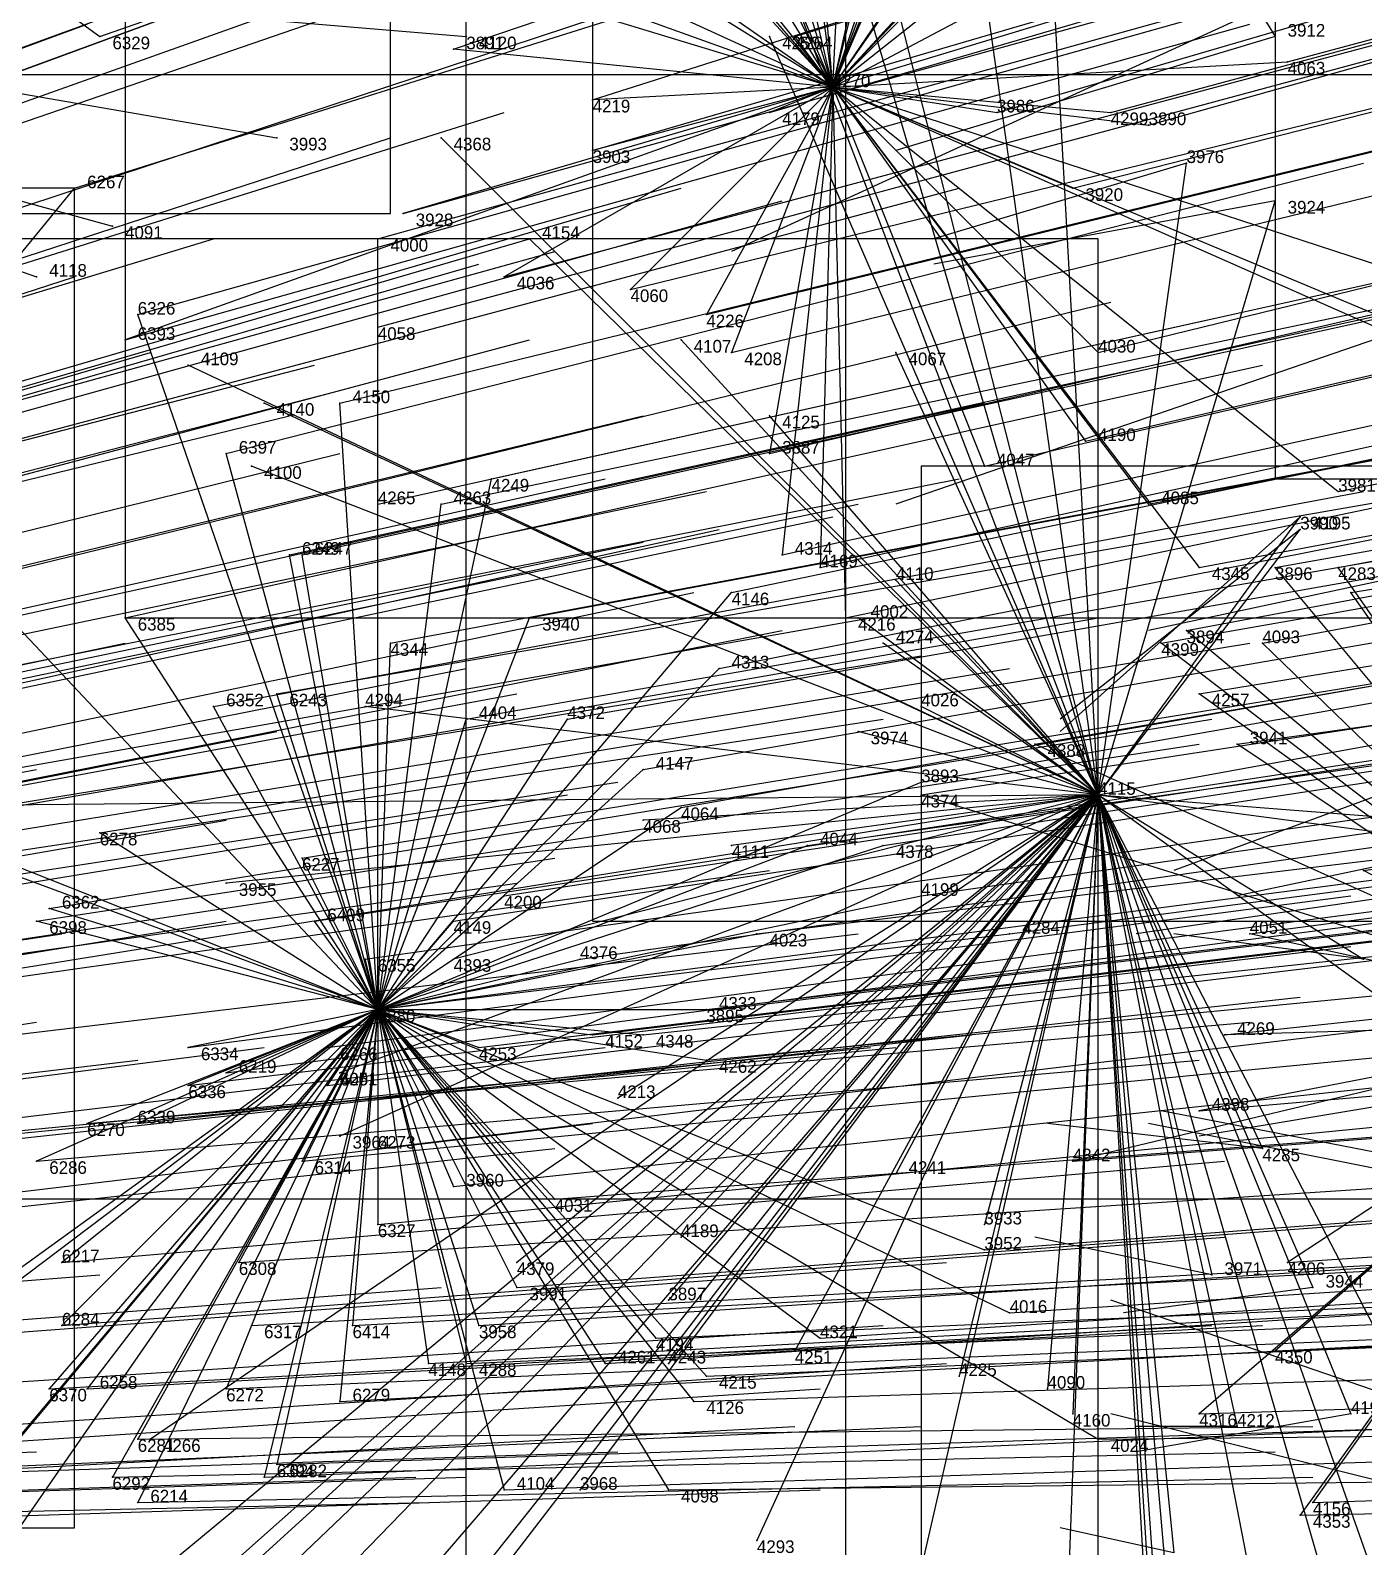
# Model space of a CAD drawing. Extents: x -0.5 to 0.59, y -0.5 to 0.59.
# Drawn here: x 0.3425 to 0.448, y 0.0045 to 0.1245 of the extents above; entities that cross this region are included whole.
import ezdxf

# ---------------------------------------------------------------- set-up
doc = ezdxf.new("R2010")
doc.units = 0
for name, color, linetype in [('Clients', 3, 'CONTINUOUS'), ('Facilities', 3, 'CONTINUOUS'), ('Facilities_lines', 3, 'CONTINUOUS'), ('Min_max_boxes', 1, 'CONTINUOUS'), ('Normals', 1, 'CONTINUOUS'), ('Source_points', 5, 'CONTINUOUS'), ('Text', 3, 'CONTINUOUS')]:
    doc.layers.add(name, color=color, linetype=linetype)

msp = doc.modelspace()

# ---------------------------------------------------------------- linework, layer by layer
at = {"layer": 'Clients', "color": 5}
for p in [(0.348, 0.124, -0.924), (0.377, 0.124, -1.25), (0.401, 0.124, -1.25), (0.403, 0.124, -1.053), (0.441, 0.124, -1.25), (0.376, 0.123, -0.99), (0.442, 0.122, -1.145), (0.387, 0.119, -1.011), (0.401, 0.118, -1.045), (0.419, 0.118, -1.089), (0.428, 0.118, -1.109), (0.431, 0.117, -1.116), (0.362, 0.116, -1.25), (0.375, 0.116, -1.25), (0.387, 0.115, -1.009), (0.434, 0.114, -1.25), (0.346, 0.112, -0.91), (0.425, 0.112, -1.099), (0.441, 0.111, -1.25), (0.372, 0.11, -0.971), (0.349, 0.109, -1.25), (0.37, 0.108, -0.965), (0.382, 0.108, -1.25), (0.343, 0.105, -1.25), (0.38, 0.105, -0.986), (0.39, 0.104, -1.008), (0.351, 0.102, -0.914), (0.396, 0.102, -1.021), (0.37, 0.101, -0.958), (0.35, 0.1, -0.911), (0.394, 0.1, -1.25), (0.398, 0.099, -1.026), (0.411, 0.099, -1.25), (0.427, 0.099, -1.096), (0.355, 0.098, -1.25), (0.361, 0.095, -1.25), (0.367, 0.095, -0.949), (0.401, 0.094, -1.25), (0.426, 0.092, -1.09), (0.358, 0.091, -0.925), (0.36, 0.09, -1.25), (0.401, 0.091, -1.029), (0.418, 0.09, -1.07), (0.379, 0.089, -0.972), (0.446, 0.088, -1.135), (0.37, 0.087, -0.949), (0.375, 0.087, -0.963), (0.431, 0.087, -1.1), (0.443, 0.086, -1.25), (0.443, 0.085, -1.25), (0.363, 0.083, -0.932), (0.364, 0.083, -0.934), (0.402, 0.083, -1.027), (0.405, 0.082, -1.032), (0.435, 0.082, -1.108), (0.441, 0.082, -1.121), (0.446, 0.082, -1.133), (0.411, 0.081, -1.25), (0.398, 0.08, -1.015), (0.447, 0.08, -1.136), (0.35, 0.078, -0.897), (0.382, 0.078, -0.975), (0.407, 0.078, -1.036), (0.408, 0.078, -1.25), (0.434, 0.077, -1.101), (0.371, 0.076, -0.946), (0.41, 0.076, -1.25), (0.432, 0.076, -1.096), (0.44, 0.076, -1.115), (0.397, 0.074, -1.01), (0.362, 0.072, -0.923), (0.435, 0.072, -1.103), (0.357, 0.071, -0.911), (0.369, 0.071, -1.25), (0.413, 0.071, -1.25), (0.377, 0.07, -0.959), (0.385, 0.07, -0.978), (0.408, 0.069, -1.25), (0.422, 0.068, -1.069), (0.438, 0.068, -1.109), (0.391, 0.066, -0.992), (0.413, 0.065, -1.044), (0.413, 0.064, -1.044), (0.394, 0.063, -0.997), (0.391, 0.062, -1.25), (0.348, 0.061, -0.883), (0.398, 0.06, -1.25), (0.404, 0.06, -1.021), (0.41, 0.06, -1.036), (0.364, 0.059, -0.922), (0.448, 0.058, -1.129), (0.358, 0.057, -1.25), (0.38, 0.056, -0.96), (0.413, 0.056, -1.041), (0.343, 0.054, -0.869), (0.344, 0.055, -0.872), (0.365, 0.054, -0.924), (0.376, 0.054, -0.949), (0.4, 0.053, -1.009), (0.42, 0.053, -1.059), (0.439, 0.053, -1.105), (0.369, 0.051, -0.932), (0.376, 0.051, -1.25), (0.386, 0.051, -0.973), (0.448, 0.051, -1.25), (0.396, 0.047, -0.997), (0.397, 0.047, -0.998), (0.387, 0.045, -0.974), (0.391, 0.045, -0.984), (0.437, 0.045, -1.099), (0.355, 0.044, -0.895), (0.366, 0.044, -0.923), (0.378, 0.044, -0.951), (0.358, 0.042, -0.902), (0.367, 0.042, -1.25), (0.396, 0.043, -0.996), (0.355, 0.041, -0.893), (0.366, 0.041, -0.921), (0.389, 0.04, -1.25), (0.435, 0.039, -1.093), (0.347, 0.038, -0.872), (0.351, 0.038, -0.882), (0.367, 0.037, -1.25), (0.37, 0.036, -0.929), (0.44, 0.036, -1.25), (0.343, 0.035, -0.862), (0.364, 0.035, -0.915), (0.425, 0.035, -1.066), (0.411, 0.034, -1.25), (0.376, 0.033, -0.944), (0.384, 0.032, -0.962), (0.37, 0.03, -0.927), (0.418, 0.03, -1.25), (0.394, 0.029, -1.25), (0.418, 0.028, -1.047), (0.345, 0.027, -0.864), (0.359, 0.027, -0.899), (0.381, 0.027, -1.25), (0.442, 0.027, -1.106), (0.436, 0.026, -1.25), (0.381, 0.025, -0.955), (0.393, 0.024, -1.25), (0.444, 0.025, -1.25), (0.42, 0.023, -1.051), (0.345, 0.022, -0.864), (0.36, 0.022, -0.902), (0.368, 0.022, -0.921), (0.378, 0.022, -0.946), (0.392, 0.021, -0.981), (0.405, 0.021, -1.013), (0.403, 0.02, -1.25), (0.441, 0.02, -1.103), (0.374, 0.019, -0.936), (0.377, 0.019, -0.945), (0.388, 0.019, -0.971), (0.393, 0.019, -1.25), (0.396, 0.018, -0.992), (0.416, 0.018, -1.25), (0.344, 0.017, -0.861), (0.347, 0.017, -0.869), (0.358, 0.017, -0.896), (0.423, 0.017, -1.25), (0.367, 0.016, -0.919), (0.395, 0.016, -0.989), (0.425, 0.015, -1.25), (0.435, 0.015, -1.088), (0.447, 0.015, -1.25), (0.438, 0.014, -1.25), (0.351, 0.013, -0.877), (0.352, 0.013, -1.25), (0.427, 0.013, -1.069), (0.362, 0.011, -0.906), (0.349, 0.01, -0.872), (0.361, 0.01, -0.904), (0.38, 0.009, -0.951), (0.386, 0.009, -1.25), (0.393, 0.009, -0.983), (0.351, 0.008, -0.878), (0.444, 0.008, -1.109), (0.443, 0.007, -1.108), (0.4, 0.005, -1.25)]:
    msp.add_point(p, dxfattribs=at)
at = {"layer": 'Facilities', "color": 3}
for p in [(0.406, 0.12, -1.058), (0.427, 0.064, -1.25), (0.37, 0.047, -0.931)]:
    msp.add_point(p, dxfattribs=at)
at = {"layer": 'Facilities_lines', "color": 3}
for p, q in [((0.427, 0.064, -1.25), (0.396, 0.285, -1.25)), ((0.392, 0.205, -1.25), (0.441, 0.124, -1.25)), ((0.427, 0.064, -1.25), (0.398, 0.178, -1.25)), ((0.406, 0.12, -1.058), (0.4, 0.167, -1.083)), ((0.406, 0.12, -1.058), (0.438, 0.167, -1.171)), ((0.406, 0.12, -1.058), (0.425, 0.164, -1.139)), ((0.406, 0.12, -1.058), (0.385, 0.163, -1.045)), ((0.406, 0.12, -1.058), (0.408, 0.162, -1.097)), ((0.406, 0.12, -1.058), (0.422, 0.159, -1.128)), ((0.406, 0.12, -1.058), (0.373, 0.156, -1.011)), ((0.406, 0.12, -1.058), (0.414, 0.156, -1.106)), ((0.406, 0.12, -1.058), (0.419, 0.155, -1.118)), ((0.427, 0.064, -1.25), (0.422, 0.155, -1.25)), ((0.307, 0.154, -0.86), (0.348, 0.124, -0.924)), ((0.406, 0.12, -1.058), (0.398, 0.154, -1.067)), ((0.406, 0.12, -1.058), (0.429, 0.153, -1.14)), ((0.406, 0.12, -1.058), (0.398, 0.146, -1.059)), ((0.406, 0.12, -1.058), (0.37, 0.145, -0.993)), ((0.406, 0.12, -1.058), (0.387, 0.144, -1.032)), ((0.406, 0.12, -1.058), (0.429, 0.145, -1.133)), ((0.406, 0.12, -1.058), (0.395, 0.138, -1.045)), ((0.406, 0.12, -1.058), (0.43, 0.139, -1.13)), ((0.406, 0.12, -1.058), (0.424, 0.139, -1.116)), ((0.406, 0.12, -1.058), (0.382, 0.135, -1.012)), ((0.406, 0.12, -1.058), (0.411, 0.135, -1.08)), ((0.258, 0.134, -1.25), (0.343, 0.105, -1.25)), ((0.258, 0.134, -1.25), (0.362, 0.116, -1.25)), ((0.258, 0.134, -1.25), (0.349, 0.109, -1.25)), ((0.258, 0.134, -1.25), (0.377, 0.124, -1.25)), ((0.406, 0.12, -1.058), (0.36, 0.134, -0.96)), ((0.406, 0.12, -1.058), (0.401, 0.132, -1.056)), ((0.406, 0.12, -1.058), (0.405, 0.132, -1.066)), ((0.406, 0.12, -1.058), (0.409, 0.132, -1.075)), ((0.406, 0.12, -1.058), (0.411, 0.132, -1.081)), ((0.406, 0.12, -1.058), (0.382, 0.131, -1.01)), ((0.406, 0.12, -1.058), (0.381, 0.129, -1.004)), ((0.406, 0.12, -1.058), (0.423, 0.129, -1.106)), ((0.427, 0.064, -1.25), (0.408, 0.129, -1.25)), ((0.406, 0.12, -1.058), (0.414, 0.128, -1.083)), ((0.406, 0.12, -1.058), (0.4, 0.127, -1.049)), ((0.427, 0.064, -1.25), (0.403, 0.127, -1.25)), ((0.427, 0.064, -1.25), (0.401, 0.124, -1.25)), ((0.406, 0.12, -1.058), (0.403, 0.124, -1.053)), ((0.406, 0.12, -1.058), (0.376, 0.123, -0.99)), ((0.406, 0.12, -1.058), (0.442, 0.122, -1.145)), ((0.406, 0.12, -1.058), (0.35, 0.1, -0.911)), ((0.406, 0.12, -1.058), (0.372, 0.11, -0.971)), ((0.406, 0.12, -1.058), (0.38, 0.105, -0.986)), ((0.406, 0.12, -1.058), (0.387, 0.115, -1.009)), ((0.406, 0.12, -1.058), (0.387, 0.119, -1.011)), ((0.406, 0.12, -1.058), (0.39, 0.104, -1.008)), ((0.406, 0.12, -1.058), (0.396, 0.102, -1.021)), ((0.406, 0.12, -1.058), (0.398, 0.099, -1.026)), ((0.406, 0.12, -1.058), (0.401, 0.091, -1.029)), ((0.406, 0.12, -1.058), (0.401, 0.118, -1.045)), ((0.406, 0.12, -1.058), (0.402, 0.083, -1.027)), ((0.406, 0.12, -1.058), (0.405, 0.082, -1.032)), ((0.406, 0.12, -1.058), (0.431, 0.117, -1.116)), ((0.406, 0.12, -1.058), (0.419, 0.118, -1.089)), ((0.406, 0.12, -1.058), (0.425, 0.112, -1.099)), ((0.406, 0.12, -1.058), (0.427, 0.099, -1.096)), ((0.406, 0.12, -1.058), (0.418, 0.09, -1.07)), ((0.406, 0.12, -1.058), (0.431, 0.087, -1.1)), ((0.406, 0.12, -1.058), (0.446, 0.088, -1.135)), ((0.406, 0.12, -1.058), (0.426, 0.092, -1.09)), ((0.406, 0.12, -1.058), (0.407, 0.078, -1.036)), ((0.406, 0.12, -1.058), (0.449, 0.101, -1.15)), ((0.406, 0.12, -1.058), (0.449, 0.102, -1.152)), ((0.406, 0.12, -1.058), (0.428, 0.118, -1.109)), ((0.406, 0.12, -1.058), (0.452, 0.105, -1.159)), ((0.406, 0.12, -1.058), (0.435, 0.082, -1.108)), ((0.427, 0.064, -1.25), (0.375, 0.116, -1.25)), ((0.427, 0.064, -1.25), (0.434, 0.114, -1.25)), ((0.304, 0.061, -0.775), (0.346, 0.112, -0.91)), ((0.427, 0.064, -1.25), (0.441, 0.111, -1.25)), ((0.37, 0.047, -0.931), (0.37, 0.108, -0.965)), ((0.427, 0.064, -1.25), (0.382, 0.108, -1.25)), ((0.37, 0.047, -0.931), (0.351, 0.102, -0.914)), ((0.37, 0.047, -0.931), (0.37, 0.101, -0.958)), ((0.427, 0.064, -1.25), (0.394, 0.1, -1.25)), ((0.427, 0.064, -1.25), (0.411, 0.099, -1.25)), ((0.427, 0.064, -1.25), (0.355, 0.098, -1.25)), ((0.427, 0.064, -1.25), (0.361, 0.095, -1.25)), ((0.37, 0.047, -0.931), (0.367, 0.095, -0.949)), ((0.427, 0.064, -1.25), (0.401, 0.094, -1.25)), ((0.37, 0.047, -0.931), (0.358, 0.091, -0.925)), ((0.427, 0.064, -1.25), (0.36, 0.09, -1.25)), ((0.37, 0.047, -0.931), (0.379, 0.089, -0.972)), ((0.37, 0.047, -0.931), (0.375, 0.087, -0.963)), ((0.37, 0.047, -0.931), (0.37, 0.087, -0.949)), ((0.427, 0.064, -1.25), (0.443, 0.086, -1.25)), ((0.427, 0.064, -1.25), (0.443, 0.085, -1.25)), ((0.37, 0.047, -0.931), (0.363, 0.083, -0.932)), ((0.37, 0.047, -0.931), (0.364, 0.083, -0.934)), ((0.471, 0.046, -1.183), (0.441, 0.082, -1.121)), ((0.471, 0.046, -1.183), (0.446, 0.082, -1.133)), ((0.37, 0.047, -0.931), (0.338, 0.081, -0.868)), ((0.427, 0.064, -1.25), (0.411, 0.081, -1.25)), ((0.37, 0.047, -0.931), (0.398, 0.08, -1.015)), ((0.471, 0.046, -1.183), (0.447, 0.08, -1.136)), ((0.37, 0.047, -0.931), (0.35, 0.078, -0.897)), ((0.37, 0.047, -0.931), (0.382, 0.078, -0.975)), ((0.427, 0.064, -1.25), (0.408, 0.078, -1.25)), ((0.471, 0.046, -1.183), (0.434, 0.077, -1.101)), ((0.37, 0.047, -0.931), (0.371, 0.076, -0.946)), ((0.427, 0.064, -1.25), (0.41, 0.076, -1.25)), ((0.471, 0.046, -1.183), (0.432, 0.076, -1.096)), ((0.471, 0.046, -1.183), (0.44, 0.076, -1.115)), ((0.37, 0.047, -0.931), (0.397, 0.074, -1.01)), ((0.37, 0.047, -0.931), (0.362, 0.072, -0.923)), ((0.427, 0.064, -1.25), (0.471, 0.072, -1.25)), ((0.471, 0.046, -1.183), (0.435, 0.072, -1.103)), ((0.37, 0.047, -0.931), (0.357, 0.071, -0.911)), ((0.427, 0.064, -1.25), (0.369, 0.071, -1.25)), ((0.427, 0.064, -1.25), (0.413, 0.071, -1.25)), ((0.37, 0.047, -0.931), (0.385, 0.07, -0.978)), ((0.37, 0.047, -0.931), (0.377, 0.07, -0.959)), ((0.427, 0.064, -1.25), (0.408, 0.069, -1.25)), ((0.37, 0.047, -0.931), (0.317, 0.068, -0.81)), ((0.471, 0.046, -1.183), (0.422, 0.068, -1.069)), ((0.471, 0.046, -1.183), (0.438, 0.068, -1.109)), ((0.37, 0.047, -0.931), (0.316, 0.067, -0.806)), ((0.37, 0.047, -0.931), (0.391, 0.066, -0.992)), ((0.37, 0.047, -0.931), (0.413, 0.065, -1.044)), ((0.427, 0.064, -1.25), (0.309, 0.045, -1.25)), ((0.427, 0.064, -1.25), (0.322, 0.063, -1.25)), ((0.427, 0.064, -1.25), (0.334, -0.013, -1.25)), ((0.427, 0.064, -1.25), (0.338, -0.015, -1.25)), ((0.427, 0.064, -1.25), (0.349, -0.007, -1.25)), ((0.427, 0.064, -1.25), (0.352, 0.013, -1.25)), ((0.427, 0.064, -1.25), (0.358, 0.057, -1.25)), ((0.427, 0.064, -1.25), (0.359, -0.015, -1.25)), ((0.427, 0.064, -1.25), (0.361, 0.001, -1.25)), ((0.427, 0.064, -1.25), (0.362, -0.003, -1.25)), ((0.427, 0.064, -1.25), (0.365, -0.014, -1.25)), ((0.427, 0.064, -1.25), (0.367, -0.014, -1.25)), ((0.427, 0.064, -1.25), (0.367, 0.037, -1.25)), ((0.427, 0.064, -1.25), (0.367, 0.042, -1.25)), ((0.427, 0.064, -1.25), (0.376, 0.051, -1.25)), ((0.427, 0.064, -1.25), (0.381, 0.027, -1.25)), ((0.427, 0.064, -1.25), (0.386, 0.009, -1.25)), ((0.427, 0.064, -1.25), (0.389, 0.04, -1.25)), ((0.427, 0.064, -1.25), (0.391, 0.062, -1.25)), ((0.427, 0.064, -1.25), (0.393, 0.024, -1.25)), ((0.427, 0.064, -1.25), (0.393, 0.019, -1.25)), ((0.427, 0.064, -1.25), (0.394, 0.029, -1.25)), ((0.427, 0.064, -1.25), (0.398, 0.06, -1.25)), ((0.427, 0.064, -1.25), (0.4, 0.005, -1.25)), ((0.427, 0.064, -1.25), (0.403, 0.02, -1.25)), ((0.427, 0.064, -1.25), (0.408, -0.019, -1.25)), ((0.427, 0.064, -1.25), (0.411, 0.034, -1.25)), ((0.471, 0.046, -1.183), (0.413, 0.064, -1.044)), ((0.427, 0.064, -1.25), (0.416, 0.018, -1.25)), ((0.427, 0.064, -1.25), (0.418, 0.03, -1.25)), ((0.427, 0.064, -1.25), (0.421, -0.095, -1.25)), ((0.427, 0.064, -1.25), (0.423, 0.017, -1.25)), ((0.427, 0.064, -1.25), (0.425, 0.015, -1.25)), ((0.427, 0.064, -1.25), (0.462, -0.116, -1.25)), ((0.427, 0.064, -1.25), (0.435, -0.049, -1.25)), ((0.427, 0.064, -1.25), (0.436, -0.04, -1.25)), ((0.427, 0.064, -1.25), (0.434, -0.046, -1.25)), ((0.427, 0.064, -1.25), (0.448, 0.051, -1.25)), ((0.427, 0.064, -1.25), (0.471, -0.089, -1.25)), ((0.427, 0.064, -1.25), (0.463, -0.038, -1.25)), ((0.427, 0.064, -1.25), (0.456, 0.008, -1.25)), ((0.427, 0.064, -1.25), (0.478, 0.06, -1.25)), ((0.427, 0.064, -1.25), (0.433, 0.004, -1.25)), ((0.427, 0.064, -1.25), (0.431, -0.004, -1.25)), ((0.427, 0.064, -1.25), (0.444, 0.025, -1.25)), ((0.427, 0.064, -1.25), (0.436, 0.026, -1.25)), ((0.427, 0.064, -1.25), (0.459, 0.041, -1.25)), ((0.427, 0.064, -1.25), (0.447, 0.015, -1.25)), ((0.427, 0.064, -1.25), (0.438, 0.014, -1.25)), ((0.427, 0.064, -1.25), (0.457, 0.06, -1.25)), ((0.427, 0.064, -1.25), (0.44, 0.036, -1.25)), ((0.37, 0.047, -0.931), (0.394, 0.063, -0.997)), ((0.37, 0.047, -0.931), (0.348, 0.061, -0.883)), ((0.37, 0.047, -0.931), (0.404, 0.06, -1.021)), ((0.37, 0.047, -0.931), (0.41, 0.06, -1.036)), ((0.37, 0.047, -0.931), (0.364, 0.059, -0.922)), ((0.471, 0.046, -1.183), (0.448, 0.058, -1.129)), ((0.37, 0.047, -0.931), (0.413, 0.056, -1.041)), ((0.37, 0.047, -0.931), (0.38, 0.056, -0.96)), ((0.37, 0.047, -0.931), (0.343, 0.054, -0.869)), ((0.37, 0.047, -0.931), (0.344, 0.055, -0.872)), ((0.37, 0.047, -0.931), (0.365, 0.054, -0.924)), ((0.37, 0.047, -0.931), (0.376, 0.054, -0.949)), ((0.37, 0.047, -0.931), (0.4, 0.053, -1.009)), ((0.37, 0.047, -0.931), (0.42, 0.053, -1.059)), ((0.471, 0.046, -1.183), (0.439, 0.053, -1.105)), ((0.37, 0.047, -0.931), (0.369, 0.051, -0.932)), ((0.37, 0.047, -0.931), (0.386, 0.051, -0.973)), ((0.37, 0.047, -0.931), (0.321, 0.01, -0.802)), ((0.37, 0.047, -0.931), (0.323, 0.013, -0.808)), ((0.37, 0.047, -0.931), (0.328, -0.003, -0.819)), ((0.37, 0.047, -0.931), (0.329, -0.002, -0.822)), ((0.37, 0.047, -0.931), (0.334, -0.005, -0.836)), ((0.37, 0.047, -0.931), (0.343, 0.035, -0.862)), ((0.37, 0.047, -0.931), (0.344, 0.017, -0.861)), ((0.37, 0.047, -0.931), (0.345, 0.027, -0.864)), ((0.37, 0.047, -0.931), (0.345, 0.022, -0.864)), ((0.37, 0.047, -0.931), (0.347, 0.017, -0.869)), ((0.37, 0.047, -0.931), (0.347, 0.038, -0.872)), ((0.37, 0.047, -0.931), (0.349, 0.01, -0.872)), ((0.37, 0.047, -0.931), (0.351, 0.013, -0.877)), ((0.37, 0.047, -0.931), (0.351, 0.008, -0.878)), ((0.37, 0.047, -0.931), (0.351, 0.038, -0.882)), ((0.37, 0.047, -0.931), (0.355, 0.044, -0.895)), ((0.37, 0.047, -0.931), (0.355, 0.041, -0.893)), ((0.37, 0.047, -0.931), (0.358, 0.017, -0.896)), ((0.37, 0.047, -0.931), (0.358, 0.042, -0.902)), ((0.37, 0.047, -0.931), (0.359, 0.027, -0.899)), ((0.37, 0.047, -0.931), (0.36, 0.022, -0.902)), ((0.37, 0.047, -0.931), (0.361, 0.01, -0.904)), ((0.37, 0.047, -0.931), (0.362, 0.011, -0.906)), ((0.37, 0.047, -0.931), (0.364, 0.035, -0.915)), ((0.37, 0.047, -0.931), (0.366, 0.041, -0.921)), ((0.37, 0.047, -0.931), (0.366, 0.044, -0.923)), ((0.37, 0.047, -0.931), (0.367, 0.016, -0.919)), ((0.37, 0.047, -0.931), (0.368, 0.022, -0.921)), ((0.37, 0.047, -0.931), (0.378, 0.022, -0.946)), ((0.37, 0.047, -0.931), (0.381, 0.025, -0.955)), ((0.37, 0.047, -0.931), (0.384, 0.032, -0.962)), ((0.37, 0.047, -0.931), (0.393, 0.009, -0.983)), ((0.37, 0.047, -0.931), (0.38, 0.009, -0.951)), ((0.37, 0.047, -0.931), (0.395, 0.016, -0.989)), ((0.37, 0.047, -0.931), (0.374, 0.019, -0.936)), ((0.37, 0.047, -0.931), (0.392, 0.021, -0.981)), ((0.37, 0.047, -0.931), (0.396, 0.018, -0.992)), ((0.37, 0.047, -0.931), (0.388, 0.019, -0.971)), ((0.37, 0.047, -0.931), (0.377, 0.019, -0.945)), ((0.37, 0.047, -0.931), (0.405, 0.021, -1.013)), ((0.37, 0.047, -0.931), (0.418, 0.028, -1.047)), ((0.37, 0.047, -0.931), (0.42, 0.023, -1.051)), ((0.37, 0.047, -0.931), (0.427, 0.013, -1.069)), ((0.37, 0.047, -0.931), (0.376, 0.033, -0.944)), ((0.37, 0.047, -0.931), (0.396, 0.047, -0.997)), ((0.37, 0.047, -0.931), (0.387, 0.045, -0.974)), ((0.37, 0.047, -0.931), (0.378, 0.044, -0.951)), ((0.37, 0.047, -0.931), (0.396, 0.043, -0.996)), ((0.37, 0.047, -0.931), (0.397, 0.047, -0.998)), ((0.37, 0.047, -0.931), (0.391, 0.045, -0.984)), ((0.37, 0.047, -0.931), (0.37, 0.036, -0.929)), ((0.37, 0.047, -0.931), (0.37, 0.03, -0.927)), ((0.471, 0.046, -1.183), (0.425, 0.035, -1.066)), ((0.471, 0.046, -1.183), (0.435, 0.015, -1.088)), ((0.471, 0.046, -1.183), (0.435, 0.039, -1.093)), ((0.471, 0.046, -1.183), (0.437, 0.045, -1.099)), ((0.471, 0.046, -1.183), (0.441, 0.02, -1.103)), ((0.471, 0.046, -1.183), (0.442, 0.027, -1.106)), ((0.471, 0.046, -1.183), (0.443, 0.007, -1.108)), ((0.471, 0.046, -1.183), (0.444, 0.008, -1.109))]:
    msp.add_line(p, q, dxfattribs=at)
at = {"layer": 'Min_max_boxes', "color": 1}
for p, q in [((0.377, -0.016, -1.25), (0.377, 0.309, -1.25)), ((0.377, -0.016, -1.25), (0.377, 0.309, -1.25)), ((0.387, 0.304, -1.25), (0.387, 0.054, -1.25)), ((0.387, 0.304, -1.221), (0.387, 0.054, -1.221)), ((0.407, 0.268, -1.25), (0.407, -0.1, -1.25)), ((0.407, 0.268, -1.225), (0.407, -0.1, -1.225)), ((0.441, 0.206, -1.245), (0.441, 0.089, -1.245)), ((0.441, 0.206, -1.156), (0.441, 0.089, -1.156)), ((0.371, 0.11, -1.021), (0.371, 0.198, -1.021)), ((0.371, 0.11, -0.742), (0.371, 0.198, -0.742)), ((0.35, 0.167, -1.171), (0.35, 0.078, -1.171)), ((0.35, 0.167, -0.911), (0.35, 0.078, -0.911)), ((0.293, 0.121, -1.25), (0.475, 0.121, -1.25)), ((0.293, 0.121, -1.25), (0.475, 0.121, -1.25)), ((0.346, 0.112, -0.91), (0.24, 0.112, -0.91)), ((0.346, 0.112, -0.632), (0.24, 0.112, -0.632)), ((0.346, 0.006, -0.91), (0.346, 0.112, -0.91)), ((0.346, 0.006, -0.632), (0.346, 0.112, -0.632)), ((0.346, 0.112, -0.91), (0.346, 0.112, -0.632)), ((0.258, 0.11, -1.021), (0.371, 0.11, -1.021)), ((0.258, 0.11, -0.742), (0.371, 0.11, -0.742)), ((0.371, 0.11, -1.021), (0.371, 0.11, -0.742)), ((0.427, 0.108, -1.069), (0.316, 0.108, -1.069)), ((0.427, 0.108, -0.802), (0.316, 0.108, -0.802)), ((0.427, -0.005, -1.069), (0.427, 0.108, -1.069)), ((0.427, -0.005, -0.802), (0.427, 0.108, -0.802)), ((0.427, 0.108, -1.069), (0.427, 0.108, -0.802)), ((0.489, 0.09, -1.23), (0.413, 0.09, -1.23)), ((0.413, 0.09, -1.23), (0.413, -0.063, -1.23)), ((0.489, 0.09, -1.044), (0.413, 0.09, -1.044)), ((0.413, 0.09, -1.044), (0.413, -0.063, -1.044)), ((0.413, 0.09, -1.23), (0.413, 0.09, -1.044)), ((0.441, 0.089, -1.245), (0.487, 0.089, -1.245)), ((0.441, 0.089, -1.156), (0.487, 0.089, -1.156)), ((0.441, 0.089, -1.245), (0.441, 0.089, -1.156)), ((0.35, 0.078, -1.171), (0.452, 0.078, -1.171)), ((0.35, 0.078, -0.911), (0.452, 0.078, -0.911)), ((0.35, 0.078, -1.171), (0.35, 0.078, -0.911)), ((0.387, 0.054, -1.25), (0.493, 0.054, -1.25)), ((0.387, 0.054, -1.221), (0.493, 0.054, -1.221)), ((0.387, 0.054, -1.25), (0.387, 0.054, -1.221)), ((0.497, 0.032, -1.25), (0.283, 0.032, -1.25)), ((0.497, 0.032, -1.25), (0.283, 0.032, -1.25)), ((0.24, 0.006, -0.91), (0.346, 0.006, -0.91)), ((0.24, 0.006, -0.632), (0.346, 0.006, -0.632)), ((0.346, 0.006, -0.91), (0.346, 0.006, -0.632))]:
    msp.add_line(p, q, dxfattribs=at)
at = {"layer": 'Normals', "color": 1}
for p, q in [((0.348, 0.124, -0.924), (0.436, 0.155, -0.888)), ((0.336, 0.121, -0.894), (0.423, 0.153, -0.856)), ((0.376, 0.123, -0.99), (0.464, 0.153, -0.952)), ((0.403, 0.124, -1.053), (0.491, 0.151, -1.015)), ((0.387, 0.119, -1.011), (0.475, 0.147, -0.973)), ((0.406, 0.12, -1.058), (0.495, 0.147, -1.021)), ((0.442, 0.122, -1.145), (0.531, 0.146, -1.108)), ((0.401, 0.118, -1.045), (0.49, 0.144, -1.008)), ((0.419, 0.118, -1.089), (0.508, 0.144, -1.052)), ((0.311, 0.11, -0.826), (0.398, 0.142, -0.788)), ((0.32, 0.111, -0.846), (0.407, 0.142, -0.809)), ((0.428, 0.118, -1.109), (0.517, 0.142, -1.071)), ((0.431, 0.117, -1.116), (0.52, 0.142, -1.078)), ((0.387, 0.115, -1.009), (0.476, 0.141, -0.972)), ((0.321, 0.11, -0.847), (0.408, 0.14, -0.81)), ((0.346, 0.112, -0.91), (0.435, 0.14, -0.872)), ((0.292, 0.103, -0.774), (0.379, 0.135, -0.737)), ((0.372, 0.11, -0.971), (0.462, 0.135, -0.933)), ((0.425, 0.112, -1.099), (0.515, 0.135, -1.062)), ((0.319, 0.103, -0.838), (0.407, 0.132, -0.801)), ((0.37, 0.108, -0.965), (0.46, 0.133, -0.927)), ((0.38, 0.105, -0.986), (0.47, 0.129, -0.949)), ((0.446, 0.129, -1.25), (0.398, 0.107, -1.165)), ((0.351, 0.102, -0.914), (0.44, 0.127, -0.875)), ((0.39, 0.104, -1.008), (0.48, 0.126, -0.971)), ((0.26, 0.093, -0.689), (0.347, 0.125, -0.652)), ((0.35, 0.1, -0.911), (0.439, 0.125, -0.873)), ((0.37, 0.101, -0.958), (0.459, 0.125, -0.921)), ((0.377, 0.124, -1.25), (0.377, 0.124, -1.15)), ((0.396, 0.102, -1.021), (0.486, 0.124, -0.984)), ((0.401, 0.124, -1.25), (0.401, 0.124, -1.15)), ((0.441, 0.124, -1.25), (0.411, 0.115, -1.155)), ((0.398, 0.099, -1.026), (0.488, 0.121, -0.989)), ((0.427, 0.099, -1.096), (0.517, 0.121, -1.058)), ((0.291, 0.09, -0.762), (0.38, 0.118, -0.725)), ((0.367, 0.095, -0.949), (0.457, 0.117, -0.911)), ((0.282, 0.087, -0.739), (0.371, 0.116, -0.702)), ((0.362, 0.116, -1.25), (0.362, 0.116, -1.15)), ((0.375, 0.116, -1.25), (0.375, 0.116, -1.15)), ((0.358, 0.091, -0.925), (0.448, 0.114, -0.886)), ((0.434, 0.114, -1.25), (0.414, 0.108, -1.152)), ((0.426, 0.092, -1.09), (0.517, 0.113, -1.053)), ((0.305, 0.086, -0.792), (0.394, 0.112, -0.755)), ((0.326, 0.088, -0.844), (0.416, 0.112, -0.808)), ((0.401, 0.091, -1.029), (0.492, 0.112, -0.992)), ((0.312, 0.086, -0.809), (0.402, 0.111, -0.772)), ((0.441, 0.111, -1.25), (0.414, 0.106, -1.154)), ((0.418, 0.09, -1.07), (0.509, 0.111, -1.033)), ((0.268, 0.081, -0.699), (0.357, 0.108, -0.662)), ((0.293, 0.082, -0.761), (0.382, 0.108, -0.724)), ((0.349, 0.109, -1.25), (0.349, 0.109, -1.15)), ((0.379, 0.089, -0.972), (0.469, 0.109, -0.935)), ((0.382, 0.108, -1.25), (0.382, 0.108, -1.15)), ((0.472, 0.108, -1.25), (0.411, 0.087, -1.174)), ((0.294, 0.082, -0.763), (0.384, 0.107, -0.726)), ((0.37, 0.087, -0.949), (0.46, 0.107, -0.911)), ((0.288, 0.08, -0.748), (0.378, 0.106, -0.711)), ((0.375, 0.087, -0.963), (0.466, 0.106, -0.926)), ((0.446, 0.088, -1.135), (0.536, 0.106, -1.098)), ((0.257, 0.076, -0.671), (0.346, 0.105, -0.634)), ((0.343, 0.105, -1.25), (0.343, 0.105, -1.15)), ((0.431, 0.087, -1.1), (0.522, 0.105, -1.062)), ((0.338, 0.081, -0.868), (0.428, 0.103, -0.831)), ((0.363, 0.083, -0.932), (0.454, 0.103, -0.895)), ((0.364, 0.083, -0.934), (0.455, 0.103, -0.896)), ((0.402, 0.083, -1.027), (0.493, 0.103, -0.991)), ((0.405, 0.082, -1.032), (0.496, 0.102, -0.995)), ((0.292, 0.076, -0.754), (0.382, 0.1, -0.717)), ((0.394, 0.1, -1.25), (0.394, 0.1, -1.15)), ((0.263, 0.073, -0.682), (0.352, 0.099, -0.645)), ((0.398, 0.08, -1.015), (0.489, 0.099, -0.978)), ((0.411, 0.099, -1.25), (0.411, 0.099, -1.15)), ((0.435, 0.082, -1.108), (0.526, 0.099, -1.07)), ((0.446, 0.082, -1.133), (0.537, 0.099, -1.095)), ((0.276, 0.075, -0.714), (0.365, 0.098, -0.676)), ((0.35, 0.078, -0.897), (0.44, 0.098, -0.859)), ((0.355, 0.098, -1.25), (0.355, 0.098, -1.15)), ((0.441, 0.082, -1.121), (0.532, 0.098, -1.083)), ((0.278, 0.073, -0.718), (0.367, 0.096, -0.68)), ((0.407, 0.078, -1.036), (0.498, 0.097, -0.999)), ((0.327, 0.075, -0.838), (0.418, 0.095, -0.801)), ((0.361, 0.095, -1.25), (0.361, 0.095, -1.15)), ((0.382, 0.078, -0.975), (0.473, 0.095, -0.938)), ((0.447, 0.08, -1.136), (0.539, 0.095, -1.098)), ((0.273, 0.072, -0.706), (0.363, 0.094, -0.668)), ((0.3, 0.072, -0.772), (0.391, 0.094, -0.736)), ((0.401, 0.094, -1.25), (0.401, 0.094, -1.15)), ((0.434, 0.077, -1.101), (0.525, 0.094, -1.064)), ((0.371, 0.076, -0.946), (0.462, 0.093, -0.908)), ((0.44, 0.076, -1.115), (0.531, 0.093, -1.078)), ((0.397, 0.074, -1.01), (0.488, 0.092, -0.972)), ((0.432, 0.076, -1.096), (0.523, 0.092, -1.059)), ((0.278, 0.069, -0.715), (0.367, 0.091, -0.677)), ((0.36, 0.09, -1.25), (0.36, 0.09, -1.15)), ((0.298, 0.069, -0.764), (0.388, 0.089, -0.727)), ((0.325, 0.071, -0.831), (0.416, 0.089, -0.795)), ((0.305, 0.069, -0.782), (0.396, 0.088, -0.745)), ((0.357, 0.071, -0.911), (0.448, 0.088, -0.873)), ((0.362, 0.072, -0.923), (0.454, 0.088, -0.886)), ((0.317, 0.068, -0.81), (0.408, 0.087, -0.772)), ((0.435, 0.072, -1.103), (0.527, 0.087, -1.066)), ((0.316, 0.067, -0.806), (0.406, 0.086, -0.769)), ((0.377, 0.07, -0.959), (0.469, 0.086, -0.922)), ((0.385, 0.07, -0.978), (0.476, 0.086, -0.941)), ((0.443, 0.086, -1.25), (0.424, 0.069, -1.153)), ((0.473, 0.086, -1.25), (0.431, 0.077, -1.16)), ((0.3, 0.065, -0.769), (0.391, 0.084, -0.732)), ((0.306, 0.065, -0.783), (0.397, 0.085, -0.746)), ((0.422, 0.068, -1.069), (0.514, 0.084, -1.032)), ((0.443, 0.085, -1.25), (0.424, 0.07, -1.153)), ((0.391, 0.066, -0.992), (0.483, 0.082, -0.954)), ((0.411, 0.081, -1.25), (0.411, 0.081, -1.15)), ((0.413, 0.065, -1.044), (0.504, 0.081, -1.007)), ((0.438, 0.068, -1.109), (0.53, 0.081, -1.071)), ((0.304, 0.061, -0.775), (0.395, 0.08, -0.738)), ((0.318, 0.062, -0.809), (0.409, 0.078, -0.773)), ((0.335, 0.062, -0.852), (0.427, 0.078, -0.815)), ((0.394, 0.063, -0.997), (0.485, 0.079, -0.959)), ((0.408, 0.078, -1.25), (0.408, 0.078, -1.15)), ((0.413, 0.064, -1.044), (0.504, 0.078, -1.006)), ((0.311, 0.059, -0.791), (0.402, 0.077, -0.754)), ((0.259, 0.057, -0.663), (0.35, 0.076, -0.627)), ((0.348, 0.061, -0.883), (0.439, 0.076, -0.845)), ((0.41, 0.076, -1.25), (0.41, 0.076, -1.15)), ((0.321, 0.06, -0.816), (0.413, 0.075, -0.78)), ((0.286, 0.056, -0.729), (0.377, 0.074, -0.691)), ((0.328, 0.059, -0.833), (0.42, 0.074, -0.796)), ((0.364, 0.059, -0.922), (0.456, 0.074, -0.884)), ((0.41, 0.06, -1.036), (0.502, 0.074, -1)), ((0.289, 0.055, -0.737), (0.381, 0.072, -0.699)), ((0.404, 0.06, -1.021), (0.496, 0.073, -0.984)), ((0.471, 0.072, -1.25), (0.433, 0.058, -1.158)), ((0.369, 0.071, -1.25), (0.369, 0.071, -1.15)), ((0.413, 0.071, -1.25), (0.413, 0.071, -1.15)), ((0.448, 0.058, -1.129), (0.54, 0.071, -1.091)), ((0.318, 0.056, -0.808), (0.41, 0.07, -0.771)), ((0.344, 0.055, -0.872), (0.436, 0.07, -0.834)), ((0.38, 0.056, -0.96), (0.472, 0.07, -0.923)), ((0.271, 0.051, -0.69), (0.362, 0.069, -0.652)), ((0.408, 0.069, -1.25), (0.408, 0.069, -1.15)), ((0.413, 0.056, -1.041), (0.505, 0.069, -1.004)), ((0.343, 0.054, -0.869), (0.435, 0.068, -0.832)), ((0.365, 0.054, -0.924), (0.457, 0.068, -0.887)), ((0.376, 0.054, -0.949), (0.468, 0.068, -0.912)), ((0.252, 0.049, -0.641), (0.343, 0.066, -0.604)), ((0.298, 0.051, -0.755), (0.389, 0.065, -0.717)), ((0.42, 0.053, -1.059), (0.512, 0.065, -1.022)), ((0.439, 0.053, -1.105), (0.531, 0.065, -1.068)), ((0.293, 0.049, -0.744), (0.385, 0.064, -0.706)), ((0.369, 0.051, -0.932), (0.461, 0.064, -0.895)), ((0.386, 0.051, -0.973), (0.478, 0.064, -0.936)), ((0.4, 0.053, -1.009), (0.492, 0.064, -0.972)), ((0.427, 0.064, -1.25), (0.427, 0.064, -1.15)), ((0.266, 0.046, -0.676), (0.358, 0.062, -0.639)), ((0.391, 0.062, -1.25), (0.391, 0.062, -1.15)), ((0.398, 0.06, -1.25), (0.398, 0.06, -1.15)), ((0.478, 0.06, -1.25), (0.43, 0.053, -1.163)), ((0.457, 0.06, -1.25), (0.438, 0.056, -1.152)), ((0.292, 0.045, -0.74), (0.384, 0.059, -0.702)), ((0.37, 0.047, -0.931), (0.462, 0.059, -0.895)), ((0.309, 0.045, -0.781), (0.401, 0.058, -0.744)), ((0.396, 0.047, -0.997), (0.488, 0.058, -0.96)), ((0.397, 0.047, -0.998), (0.489, 0.058, -0.962)), ((0.289, 0.044, -0.731), (0.381, 0.057, -0.693)), ((0.358, 0.057, -1.25), (0.358, 0.057, -1.15)), ((0.355, 0.044, -0.895), (0.447, 0.056, -0.857)), ((0.366, 0.044, -0.923), (0.458, 0.056, -0.885)), ((0.387, 0.045, -0.974), (0.479, 0.056, -0.937)), ((0.266, 0.039, -0.673), (0.358, 0.054, -0.636)), ((0.358, 0.042, -0.902), (0.45, 0.054, -0.864)), ((0.378, 0.044, -0.951), (0.47, 0.055, -0.914)), ((0.391, 0.045, -0.984), (0.484, 0.055, -0.947)), ((0.437, 0.045, -1.099), (0.53, 0.055, -1.062)), ((0.253, 0.039, -0.64), (0.345, 0.053, -0.604)), ((0.316, 0.042, -0.797), (0.408, 0.053, -0.76)), ((0.448, 0.051, -1.25), (0.433, 0.053, -1.151)), ((0.355, 0.041, -0.893), (0.447, 0.052, -0.856)), ((0.366, 0.041, -0.921), (0.458, 0.052, -0.884)), ((0.396, 0.043, -0.996), (0.489, 0.052, -0.959)), ((0.376, 0.051, -1.25), (0.376, 0.051, -1.15)), ((0.351, 0.038, -0.882), (0.443, 0.048, -0.844)), ((0.37, 0.036, -0.929), (0.462, 0.047, -0.892)), ((0.435, 0.039, -1.093), (0.528, 0.047, -1.055)), ((0.251, 0.032, -0.633), (0.343, 0.046, -0.596)), ((0.347, 0.038, -0.872), (0.439, 0.046, -0.834)), ((0.325, 0.035, -0.818), (0.417, 0.045, -0.78)), ((0.268, 0.032, -0.676), (0.361, 0.044, -0.639)), ((0.296, 0.033, -0.746), (0.388, 0.044, -0.708)), ((0.317, 0.035, -0.796), (0.409, 0.044, -0.759)), ((0.319, 0.035, -0.801), (0.411, 0.044, -0.764)), ((0.364, 0.035, -0.915), (0.457, 0.044, -0.878)), ((0.259, 0.032, -0.652), (0.351, 0.043, -0.616)), ((0.343, 0.035, -0.862), (0.435, 0.043, -0.824)), ((0.367, 0.042, -1.25), (0.367, 0.042, -1.15)), ((0.376, 0.033, -0.944), (0.469, 0.043, -0.907)), ((0.425, 0.035, -1.066), (0.517, 0.042, -1.029)), ((0.459, 0.041, -1.25), (0.435, 0.037, -1.153)), ((0.389, 0.04, -1.25), (0.389, 0.04, -1.15)), ((0.37, 0.03, -0.927), (0.462, 0.039, -0.89)), ((0.384, 0.032, -0.962), (0.476, 0.039, -0.925)), ((0.468, 0.032, -1.25), (0.432, 0.039, -1.157)), ((0.295, 0.027, -0.742), (0.387, 0.038, -0.704)), ((0.44, 0.036, -1.25), (0.423, 0.038, -1.151)), ((0.466, 0.031, -1.25), (0.431, 0.038, -1.157)), ((0.292, 0.026, -0.733), (0.384, 0.036, -0.696)), ((0.367, 0.037, -1.25), (0.367, 0.037, -1.15)), ((0.345, 0.027, -0.864), (0.437, 0.035, -0.826)), ((0.418, 0.028, -1.047), (0.511, 0.035, -1.01)), ((0.411, 0.034, -1.25), (0.411, 0.034, -1.15)), ((0.359, 0.027, -0.899), (0.451, 0.033, -0.861)), ((0.442, 0.027, -1.106), (0.534, 0.033, -1.069)), ((0.381, 0.025, -0.955), (0.474, 0.032, -0.918)), ((0.418, 0.03, -1.25), (0.418, 0.03, -1.15)), ((0.345, 0.022, -0.864), (0.437, 0.029, -0.826)), ((0.394, 0.029, -1.25), (0.394, 0.029, -1.15)), ((0.42, 0.023, -1.051), (0.512, 0.029, -1.014)), ((0.436, 0.026, -1.25), (0.422, 0.029, -1.151)), ((0.378, 0.022, -0.946), (0.47, 0.028, -0.909)), ((0.322, 0.02, -0.807), (0.415, 0.027, -0.77)), ((0.36, 0.022, -0.902), (0.453, 0.027, -0.865)), ((0.368, 0.022, -0.921), (0.461, 0.027, -0.884)), ((0.381, 0.027, -1.25), (0.381, 0.027, -1.15)), ((0.405, 0.021, -1.013), (0.498, 0.027, -0.977)), ((0.255, 0.019, -0.64), (0.348, 0.026, -0.604)), ((0.283, 0.018, -0.708), (0.375, 0.025, -0.67)), ((0.374, 0.019, -0.936), (0.467, 0.024, -0.899)), ((0.388, 0.019, -0.971), (0.481, 0.025, -0.934)), ((0.392, 0.021, -0.981), (0.485, 0.025, -0.944)), ((0.393, 0.024, -1.25), (0.393, 0.024, -1.15)), ((0.463, 0.012, -1.25), (0.428, 0.024, -1.157)), ((0.444, 0.025, -1.25), (0.429, 0.023, -1.151)), ((0.441, 0.02, -1.103), (0.533, 0.024, -1.065)), ((0.377, 0.019, -0.945), (0.47, 0.023, -0.907)), ((0.318, 0.016, -0.795), (0.41, 0.022, -0.759)), ((0.344, 0.017, -0.861), (0.436, 0.022, -0.823)), ((0.347, 0.017, -0.869), (0.44, 0.022, -0.832)), ((0.396, 0.018, -0.992), (0.489, 0.022, -0.955)), ((0.358, 0.017, -0.896), (0.451, 0.021, -0.858)), ((0.367, 0.016, -0.919), (0.46, 0.021, -0.882)), ((0.403, 0.02, -1.25), (0.403, 0.02, -1.15)), ((0.323, 0.013, -0.808), (0.415, 0.019, -0.77)), ((0.393, 0.019, -1.25), (0.393, 0.019, -1.15)), ((0.395, 0.016, -0.989), (0.488, 0.019, -0.952)), ((0.416, 0.018, -1.25), (0.416, 0.018, -1.15)), ((0.435, 0.015, -1.088), (0.528, 0.018, -1.05)), ((0.313, 0.011, -0.782), (0.405, 0.017, -0.745)), ((0.423, 0.017, -1.25), (0.423, 0.017, -1.15)), ((0.425, 0.015, -1.25), (0.425, 0.015, -1.15)), ((0.456, 0.008, -1.25), (0.428, 0.015, -1.154)), ((0.447, 0.015, -1.25), (0.43, 0.012, -1.152)), ((0.31, 0.009, -0.776), (0.403, 0.014, -0.739)), ((0.321, 0.01, -0.802), (0.413, 0.014, -0.765)), ((0.351, 0.013, -0.877), (0.444, 0.014, -0.84)), ((0.361, 0.01, -0.904), (0.454, 0.014, -0.867)), ((0.362, 0.011, -0.906), (0.455, 0.014, -0.869)), ((0.427, 0.013, -1.069), (0.52, 0.014, -1.031)), ((0.438, 0.014, -1.25), (0.43, 0.014, -1.15)), ((0.25, 0.009, -0.626), (0.343, 0.012, -0.589)), ((0.297, 0.009, -0.742), (0.389, 0.012, -0.704)), ((0.349, 0.01, -0.872), (0.441, 0.012, -0.835)), ((0.352, 0.013, -1.25), (0.352, 0.013, -1.15)), ((0.38, 0.009, -0.951), (0.473, 0.012, -0.914)), ((0.444, 0.008, -1.109), (0.536, 0.011, -1.071)), ((0.281, 0.007, -0.702), (0.373, 0.01, -0.664)), ((0.284, 0.007, -0.711), (0.377, 0.01, -0.672)), ((0.351, 0.008, -0.878), (0.444, 0.01, -0.841)), ((0.393, 0.009, -0.983), (0.486, 0.01, -0.946)), ((0.312, 0.006, -0.78), (0.405, 0.009, -0.743)), ((0.386, 0.009, -1.25), (0.386, 0.009, -1.15)), ((0.443, 0.007, -1.108), (0.536, 0.009, -1.07)), ((0.282, 0.006, -0.705), (0.374, 0.008, -0.667)), ((0.433, 0.004, -1.25), (0.424, 0.006, -1.15)), ((0.4, 0.005, -1.25), (0.4, 0.005, -1.15))]:
    msp.add_line(p, q, dxfattribs=at)
at = {"layer": 'Source_points', "color": 5}
for p in [(0.348, 0.124, -0.924), (0.377, 0.124, -1.25), (0.401, 0.124, -1.25), (0.403, 0.124, -1.053), (0.441, 0.124, -1.25), (0.376, 0.123, -0.99), (0.442, 0.122, -1.145), (0.406, 0.12, -1.058), (0.387, 0.119, -1.011), (0.401, 0.118, -1.045), (0.419, 0.118, -1.089), (0.428, 0.118, -1.109), (0.431, 0.117, -1.116), (0.362, 0.116, -1.25), (0.375, 0.116, -1.25), (0.387, 0.115, -1.009), (0.434, 0.114, -1.25), (0.346, 0.112, -0.91), (0.425, 0.112, -1.099), (0.441, 0.111, -1.25), (0.372, 0.11, -0.971), (0.349, 0.109, -1.25), (0.37, 0.108, -0.965), (0.382, 0.108, -1.25), (0.343, 0.105, -1.25), (0.38, 0.105, -0.986), (0.39, 0.104, -1.008), (0.351, 0.102, -0.914), (0.396, 0.102, -1.021), (0.37, 0.101, -0.958), (0.35, 0.1, -0.911), (0.394, 0.1, -1.25), (0.398, 0.099, -1.026), (0.411, 0.099, -1.25), (0.427, 0.099, -1.096), (0.355, 0.098, -1.25), (0.361, 0.095, -1.25), (0.367, 0.095, -0.949), (0.401, 0.094, -1.25), (0.426, 0.092, -1.09), (0.358, 0.091, -0.925), (0.36, 0.09, -1.25), (0.401, 0.091, -1.029), (0.418, 0.09, -1.07), (0.379, 0.089, -0.972), (0.446, 0.088, -1.135), (0.37, 0.087, -0.949), (0.375, 0.087, -0.963), (0.431, 0.087, -1.1), (0.443, 0.086, -1.25), (0.443, 0.085, -1.25), (0.363, 0.083, -0.932), (0.364, 0.083, -0.934), (0.402, 0.083, -1.027), (0.405, 0.082, -1.032), (0.435, 0.082, -1.108), (0.441, 0.082, -1.121), (0.446, 0.082, -1.133), (0.411, 0.081, -1.25), (0.398, 0.08, -1.015), (0.447, 0.08, -1.136), (0.35, 0.078, -0.897), (0.382, 0.078, -0.975), (0.407, 0.078, -1.036), (0.408, 0.078, -1.25), (0.434, 0.077, -1.101), (0.371, 0.076, -0.946), (0.41, 0.076, -1.25), (0.432, 0.076, -1.096), (0.44, 0.076, -1.115), (0.397, 0.074, -1.01), (0.362, 0.072, -0.923), (0.435, 0.072, -1.103), (0.357, 0.071, -0.911), (0.369, 0.071, -1.25), (0.413, 0.071, -1.25), (0.377, 0.07, -0.959), (0.385, 0.07, -0.978), (0.408, 0.069, -1.25), (0.422, 0.068, -1.069), (0.438, 0.068, -1.109), (0.391, 0.066, -0.992), (0.413, 0.065, -1.044), (0.413, 0.064, -1.044), (0.427, 0.064, -1.25), (0.394, 0.063, -0.997), (0.391, 0.062, -1.25), (0.348, 0.061, -0.883), (0.398, 0.06, -1.25), (0.404, 0.06, -1.021), (0.41, 0.06, -1.036), (0.364, 0.059, -0.922), (0.448, 0.058, -1.129), (0.358, 0.057, -1.25), (0.38, 0.056, -0.96), (0.413, 0.056, -1.041), (0.343, 0.054, -0.869), (0.344, 0.055, -0.872), (0.365, 0.054, -0.924), (0.376, 0.054, -0.949), (0.4, 0.053, -1.009), (0.42, 0.053, -1.059), (0.439, 0.053, -1.105), (0.369, 0.051, -0.932), (0.376, 0.051, -1.25), (0.386, 0.051, -0.973), (0.448, 0.051, -1.25), (0.37, 0.047, -0.931), (0.396, 0.047, -0.997), (0.397, 0.047, -0.998), (0.387, 0.045, -0.974), (0.391, 0.045, -0.984), (0.437, 0.045, -1.099), (0.355, 0.044, -0.895), (0.366, 0.044, -0.923), (0.378, 0.044, -0.951), (0.358, 0.042, -0.902), (0.367, 0.042, -1.25), (0.396, 0.043, -0.996), (0.355, 0.041, -0.893), (0.366, 0.041, -0.921), (0.389, 0.04, -1.25), (0.435, 0.039, -1.093), (0.347, 0.038, -0.872), (0.351, 0.038, -0.882), (0.367, 0.037, -1.25), (0.37, 0.036, -0.929), (0.44, 0.036, -1.25), (0.343, 0.035, -0.862), (0.364, 0.035, -0.915), (0.425, 0.035, -1.066), (0.411, 0.034, -1.25), (0.376, 0.033, -0.944), (0.384, 0.032, -0.962), (0.37, 0.03, -0.927), (0.418, 0.03, -1.25), (0.394, 0.029, -1.25), (0.418, 0.028, -1.047), (0.345, 0.027, -0.864), (0.359, 0.027, -0.899), (0.381, 0.027, -1.25), (0.442, 0.027, -1.106), (0.436, 0.026, -1.25), (0.381, 0.025, -0.955), (0.393, 0.024, -1.25), (0.444, 0.025, -1.25), (0.42, 0.023, -1.051), (0.345, 0.022, -0.864), (0.36, 0.022, -0.902), (0.368, 0.022, -0.921), (0.378, 0.022, -0.946), (0.392, 0.021, -0.981), (0.405, 0.021, -1.013), (0.403, 0.02, -1.25), (0.441, 0.02, -1.103), (0.374, 0.019, -0.936), (0.377, 0.019, -0.945), (0.388, 0.019, -0.971), (0.393, 0.019, -1.25), (0.396, 0.018, -0.992), (0.416, 0.018, -1.25), (0.344, 0.017, -0.861), (0.347, 0.017, -0.869), (0.358, 0.017, -0.896), (0.423, 0.017, -1.25), (0.367, 0.016, -0.919), (0.395, 0.016, -0.989), (0.425, 0.015, -1.25), (0.435, 0.015, -1.088), (0.447, 0.015, -1.25), (0.438, 0.014, -1.25), (0.351, 0.013, -0.877), (0.352, 0.013, -1.25), (0.427, 0.013, -1.069), (0.362, 0.011, -0.906), (0.349, 0.01, -0.872), (0.361, 0.01, -0.904), (0.38, 0.009, -0.951), (0.386, 0.009, -1.25), (0.393, 0.009, -0.983), (0.351, 0.008, -0.878), (0.444, 0.008, -1.109), (0.443, 0.007, -1.108), (0.4, 0.005, -1.25)]:
    msp.add_point(p, dxfattribs=at)

# ---------------------------------------------------------------- texts
at = {"layer": 'Text', "color": 3}
for s, p in [('3912', (0.442, 0.124, -1.25)), ('6329', (0.349, 0.123, -0.924)), ('3891', (0.377, 0.123, -0.99)), ('4120', (0.378, 0.123, -1.25)), ('4250', (0.402, 0.123, -1.25)), ('4264', (0.403, 0.123, -1.053)), ('4063', (0.442, 0.121, -1.145)), ('4270', (0.406, 0.12, -1.058)), ('4219', (0.387, 0.118, -1.011)), ('3986', (0.419, 0.118, -1.089)), ('4179', (0.402, 0.117, -1.045)), ('4299', (0.428, 0.117, -1.109)), ('3890', (0.431, 0.117, -1.116)), ('3993', (0.363, 0.115, -1.25)), ('4368', (0.376, 0.115, -1.25)), ('3903', (0.387, 0.114, -1.009)), ('3976', (0.434, 0.114, -1.25)), ('6267', (0.347, 0.112, -0.91)), ('3920', (0.426, 0.111, -1.099)), ('3924', (0.442, 0.11, -1.25)), ('3928', (0.373, 0.109, -0.971)), ('4091', (0.35, 0.108, -1.25)), ('4000', (0.371, 0.107, -0.965)), ('4154', (0.383, 0.108, -1.25)), ('4118', (0.344, 0.105, -1.25)), ('4036', (0.381, 0.104, -0.986)), ('4060', (0.39, 0.103, -1.008)), ('6326', (0.351, 0.102, -0.914)), ('4226', (0.396, 0.101, -1.021)), ('6393', (0.351, 0.1, -0.911)), ('4058', (0.37, 0.1, -0.958)), ('4107', (0.395, 0.099, -1.25)), ('4030', (0.427, 0.099, -1.096)), ('4109', (0.356, 0.098, -1.25)), ('4208', (0.399, 0.098, -1.026)), ('4067', (0.412, 0.098, -1.25)), ('4150', (0.368, 0.095, -0.949)), ('4140', (0.362, 0.094, -1.25)), ('4125', (0.402, 0.093, -1.25)), ('4190', (0.427, 0.092, -1.09)), ('6397', (0.359, 0.091, -0.925)), ('3887', (0.402, 0.091, -1.029)), ('4100', (0.361, 0.089, -1.25)), ('4047', (0.419, 0.09, -1.07)), ('4249', (0.379, 0.088, -0.972)), ('3981', (0.446, 0.088, -1.135)), ('4265', (0.37, 0.087, -0.949)), ('4263', (0.376, 0.087, -0.963)), ('4085', (0.432, 0.087, -1.1)), ('3990', (0.443, 0.085, -1.25)), ('4195', (0.444, 0.085, -1.25)), ('6249', (0.364, 0.083, -0.932)), ('6247', (0.365, 0.083, -0.934)), ('4314', (0.403, 0.083, -1.027)), ('4169', (0.405, 0.082, -1.032)), ('4110', (0.411, 0.081, -1.25)), ('4345', (0.436, 0.081, -1.108)), ('3896', (0.441, 0.081, -1.121)), ('4283', (0.446, 0.081, -1.133)), ('4146', (0.398, 0.079, -1.015)), ('6385', (0.351, 0.077, -0.897)), ('3940', (0.383, 0.077, -0.975)), ('4216', (0.408, 0.077, -1.036)), ('4002', (0.409, 0.078, -1.25)), ('4274', (0.411, 0.076, -1.25)), ('3894', (0.434, 0.076, -1.101)), ('4093', (0.44, 0.076, -1.115)), ('4344', (0.371, 0.075, -0.946)), ('4399', (0.432, 0.075, -1.096)), ('4313', (0.398, 0.074, -1.01)), ('6352', (0.358, 0.071, -0.911)), ('6243', (0.363, 0.071, -0.923)), ('4294', (0.369, 0.071, -1.25)), ('4026', (0.413, 0.071, -1.25)), ('4257', (0.436, 0.071, -1.103)), ('4404', (0.378, 0.07, -0.959)), ('4372', (0.385, 0.07, -0.978)), ('3974', (0.409, 0.068, -1.25)), ('3941', (0.439, 0.068, -1.109)), ('4388', (0.423, 0.067, -1.069)), ('4147', (0.392, 0.066, -0.992)), ('3893', (0.413, 0.065, -1.044)), ('4115', (0.427, 0.064, -1.25)), ('4374', (0.413, 0.063, -1.044)), ('4064', (0.394, 0.062, -0.997)), ('4068', (0.391, 0.061, -1.25)), ('6278', (0.348, 0.06, -0.883)), ('4111', (0.398, 0.059, -1.25)), ('4044', (0.405, 0.06, -1.021)), ('4378', (0.411, 0.059, -1.036)), ('6227', (0.364, 0.058, -0.922)), ('3955', (0.359, 0.056, -1.25)), ('4199', (0.413, 0.056, -1.041)), ('6362', (0.345, 0.055, -0.872)), ('4200', (0.38, 0.055, -0.96)), ('6398', (0.344, 0.053, -0.869)), ('6409', (0.366, 0.054, -0.924)), ('4149', (0.376, 0.053, -0.949)), ('4284', (0.421, 0.053, -1.059)), ('4051', (0.439, 0.053, -1.105)), ('4023', (0.401, 0.052, -1.009)), ('4376', (0.386, 0.051, -0.973)), ('6355', (0.37, 0.05, -0.932)), ('4393', (0.376, 0.05, -1.25)), ('4333', (0.397, 0.047, -0.998)), ('6380', (0.37, 0.046, -0.931)), ('3895', (0.396, 0.046, -0.997)), ('4269', (0.438, 0.045, -1.099)), ('4152', (0.388, 0.044, -0.974)), ('4348', (0.392, 0.044, -0.984)), ('6334', (0.356, 0.043, -0.895)), ('6266', (0.367, 0.043, -0.923)), ('4253', (0.378, 0.043, -0.951)), ('6219', (0.359, 0.042, -0.902)), ('4001', (0.367, 0.041, -1.25)), ('6251', (0.367, 0.041, -0.921)), ('4262', (0.397, 0.042, -0.996)), ('6336', (0.355, 0.04, -0.893)), ('4213', (0.389, 0.04, -1.25)), ('4398', (0.436, 0.039, -1.093)), ('6339', (0.351, 0.038, -0.882)), ('6270', (0.347, 0.037, -0.872)), ('3964', (0.368, 0.036, -1.25)), ('6273', (0.37, 0.036, -0.929)), ('4342', (0.425, 0.035, -1.066)), ('4285', (0.44, 0.035, -1.25)), ('6286', (0.344, 0.034, -0.862)), ('6314', (0.365, 0.034, -0.915)), ('4241', (0.412, 0.034, -1.25)), ('3960', (0.377, 0.033, -0.944)), ('4031', (0.384, 0.031, -0.962)), ('6327', (0.37, 0.029, -0.927)), ('4189', (0.394, 0.029, -1.25)), ('3933', (0.418, 0.03, -1.25)), ('3952', (0.418, 0.028, -1.047)), ('6217', (0.345, 0.027, -0.864)), ('6308', (0.359, 0.026, -0.899)), ('4379', (0.381, 0.026, -1.25)), ('3971', (0.437, 0.026, -1.25)), ('4206', (0.442, 0.026, -1.106)), ('3944', (0.445, 0.025, -1.25)), ('3991', (0.382, 0.024, -0.955)), ('3897', (0.393, 0.024, -1.25)), ('4016', (0.42, 0.023, -1.051)), ('6284', (0.345, 0.022, -0.864)), ('6317', (0.361, 0.021, -0.902)), ('6414', (0.368, 0.021, -0.921)), ('3958', (0.378, 0.021, -0.946)), ('4321', (0.405, 0.021, -1.013)), ('4194', (0.392, 0.02, -0.981)), ('4261', (0.389, 0.019, -0.971)), ('4243', (0.393, 0.019, -1.25)), ('4251', (0.403, 0.019, -1.25)), ('4350', (0.441, 0.019, -1.103)), ('6258', (0.348, 0.017, -0.869)), ('4148', (0.374, 0.018, -0.936)), ('4288', (0.378, 0.018, -0.945)), ('4215', (0.397, 0.017, -0.992)), ('4225', (0.416, 0.018, -1.25)), ('4090', (0.423, 0.017, -1.25)), ('6370', (0.344, 0.016, -0.861)), ('6272', (0.358, 0.016, -0.896)), ('6279', (0.368, 0.016, -0.919)), ('4126', (0.396, 0.015, -0.989)), ('4192', (0.447, 0.015, -1.25)), ('4160', (0.425, 0.014, -1.25)), ('4316', (0.435, 0.014, -1.088)), ('4212', (0.438, 0.014, -1.25)), ('6281', (0.351, 0.012, -0.877)), ('4266', (0.353, 0.012, -1.25)), ('4024', (0.428, 0.012, -1.069)), ('6394', (0.362, 0.01, -0.904)), ('6282', (0.363, 0.01, -0.906)), ('6292', (0.349, 0.009, -0.872)), ('4104', (0.381, 0.009, -0.951)), ('3968', (0.386, 0.009, -1.25)), ('6214', (0.352, 0.008, -0.878)), ('4098', (0.394, 0.008, -0.983)), ('4156', (0.444, 0.007, -1.109)), ('4353', (0.444, 0.006, -1.108)), ('4293', (0.4, 0.004, -1.25))]:
    msp.add_text(s, height=0.001, dxfattribs=at).set_placement(p)

doc.saveas('drawing.dxf')
